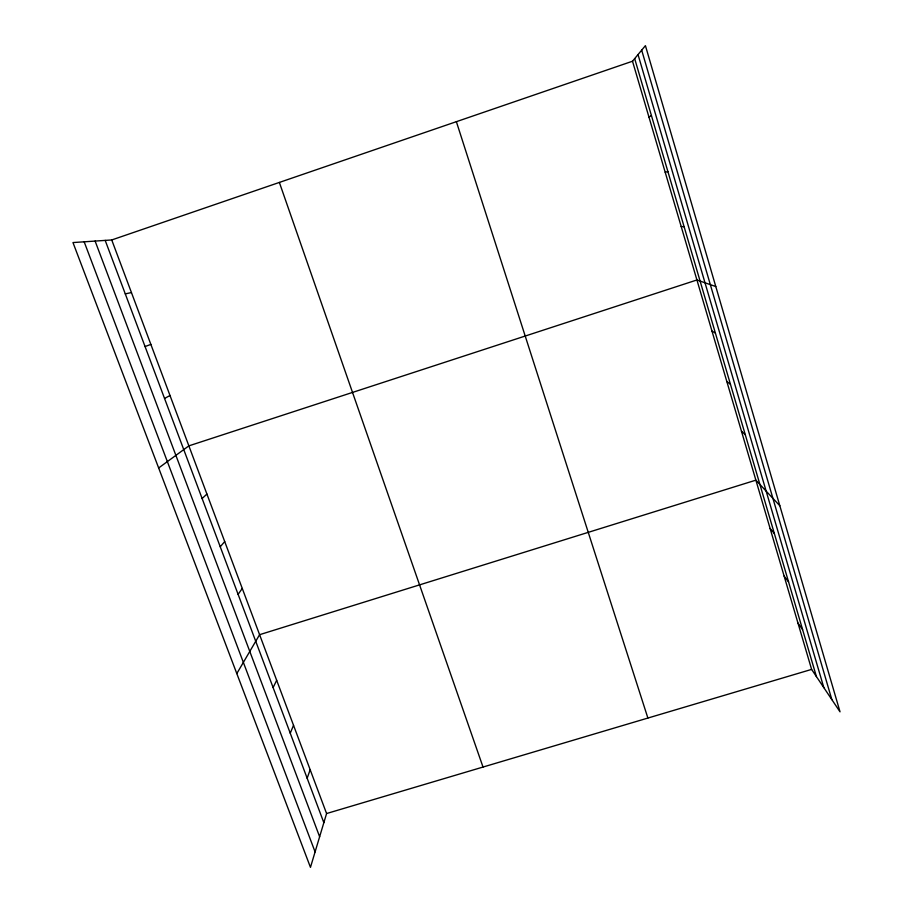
<?xml version="1.0" encoding="UTF-8"?>
<svg xmlns="http://www.w3.org/2000/svg" width="913" height="913" viewBox="0 0 913 913"><rect width="100%" height="100%" fill="white"/><g stroke="black" fill="none" stroke-linecap="round" stroke-linejoin="round"><path stroke-width="1.37" d="M111.74 239.959L326.58 813.54L310.466 867.35L72.972 242.561L111.74 239.959L632.504 61.228L645.423 45.65L840.028 711.832L811.611 669.4L632.504 61.228M307.156 778.241L310.169 769.716M290.254 733.207L293.529 725.31M273.113 687.557L276.673 680.311M236.809 673.577L259.589 634.695L755.884 480.158L779.816 505.734M238.11 594.352L242.276 588.451M220.25 546.773L224.712 541.569M202.127 498.532L206.909 494.047M158.657 467.97L188.865 445.864L696.927 279.971L715.792 286.545M648.972 117.172L651.414 115.517M164.557 398.456L170.001 395.5M145.064 346.552L150.862 344.406M326.58 813.54L811.611 669.4M665.2 172.26L667.894 171.553M125.286 293.872L131.449 292.571M681.178 226.515L684.122 226.732M711.98 331.099L715.381 333.04M726.816 381.497L730.446 384.259M741.447 431.176L745.293 434.725M770.104 528.467L774.35 533.534M784.13 576.092L788.57 581.889M797.962 623.065L802.595 629.571M95.112 241.078L319.63 836.73M84.167 241.808L315.088 851.897M105.2 240.404L323.841 822.67M279.367 182.429L483.023 767.046M456.374 121.68L647.888 718.052M638.027 54.563L823.834 687.649M634.672 58.615L816.416 676.59M641.679 50.158L831.846 699.62"/></g></svg>
